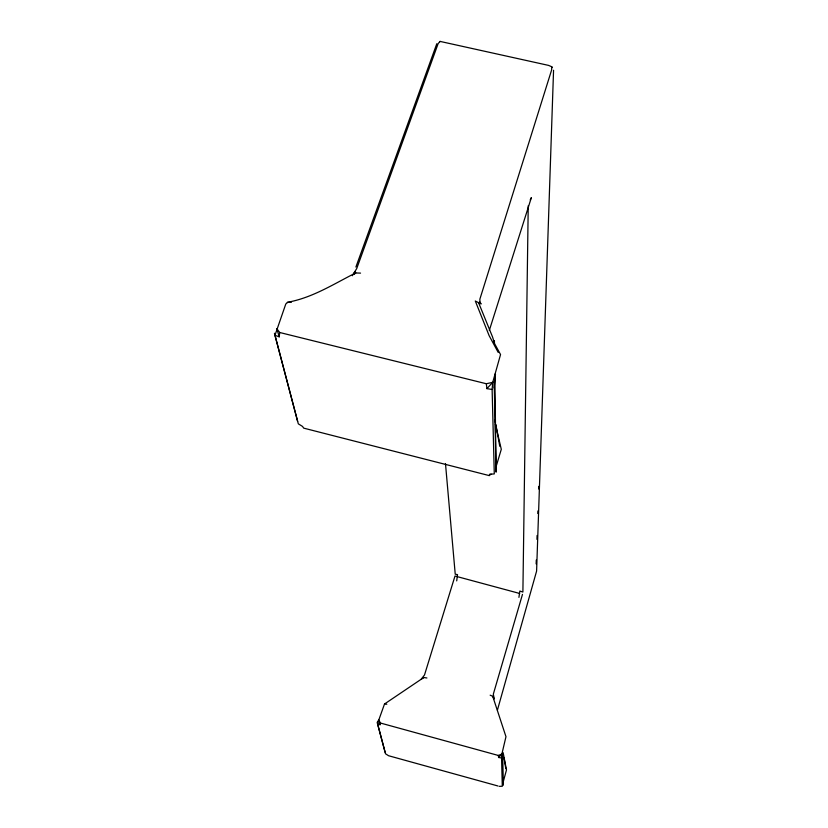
<?xml version="1.0" encoding="UTF-8"?>
<svg xmlns="http://www.w3.org/2000/svg" width="828" height="828" viewBox="0 0 828 828"><rect width="100%" height="100%" fill="white"/><g stroke="black" fill="none" stroke-linecap="round" stroke-linejoin="round"><path stroke-width="1.24" d="M490.166 695.178L492.712 696.296L505.97 736.682L501.882 754.029L498.311 755.457L498.622 757.496L501.571 757.972L502.296 786.269L499.253 786.341M494.833 374.215L496.096 472.146L494.181 381.636M494.388 343.268L494.399 340.712L494.43 343.289M352.324 275.734L356.713 268.582L438.136 43.625L440.03 41.4L548.509 65.381L551.676 66.706L551.645 69.883L479.878 299.136L479.95 302.096L481.161 303.959L475.303 301.019L489.141 335.671L498.197 352.407M528.233 205.768L522.892 592.041L519.829 591.057L518.928 597.371M360.542 273.116L355.647 272.95C333.684 284.035 312.529 297.707 287.947 302.199L285.805 303.959L274.968 335.319L298.318 423.843L302.51 426.41L303.71 428.138L489.193 475.582L489.627 474.247L494.285 473.926L492.122 389.481L492.732 382.329L500.547 354.539L494.626 343.703L492.525 336.903L478.719 303.017L479.95 302.096M536.151 563.92L536.275 560.049M536.958 539.37L537.082 535.488M537.807 513.515L537.889 510.928M538.614 488.955L538.697 486.367M553.559 70.276L536.596 571.103L497.411 710.124M279.233 336.83L279.688 332.494L276.78 328.612L279.233 336.83L274.968 335.319M501.571 757.972L501.882 754.029L498.622 757.496M494.14 388.032L495.486 374.184M456.704 580.883L457.522 574.622L455.234 574.197L445.474 463.525M502.958 782.884L506.488 769.916L503.134 752.673M380.042 724.728L378.769 720.06L377.547 723.693L380.042 724.728L380.507 723.051L378.769 720.06L384.513 703.997L423.77 677.521L426.906 677.977M496.521 465.232L501.292 449.314L495.454 424.288M522.478 594.39L493.322 694.164L494.264 698.894L492.712 696.296M489.307 330.444L531.348 197.654L530.21 199.879M355.905 267.03L436.811 43.718M378.769 720.06L377.175 722.409L385.134 752.29M439.585 42.011L440.03 41.4M492.122 389.481L486.905 388.632L492.732 382.329L486.326 383.747L279.688 332.494M354.125 274.42L355.647 272.95L354.891 271.574M489.193 475.582L491.087 474.133M423.77 677.521L421.317 679.043L424.505 674.986L454.996 576.029L519.642 593.459M353.794 273.085L355.647 272.95M287.254 302.334L291.27 302.375M384.513 703.997L386.821 704.224M380.507 723.051L498.311 755.457M498.011 786L388.549 755.726L385.506 753.759L377.547 723.693M551.676 66.706L552.462 67.575M501.882 754.029L502.72 757.092L503.372 785.192M274.441 333.27L297.635 421.462M486.905 388.632L486.326 383.747M495.827 424.547L499.77 446.302M504.035 757.951L505.815 768.612M494.792 419.641L495.123 421.969"/></g></svg>
